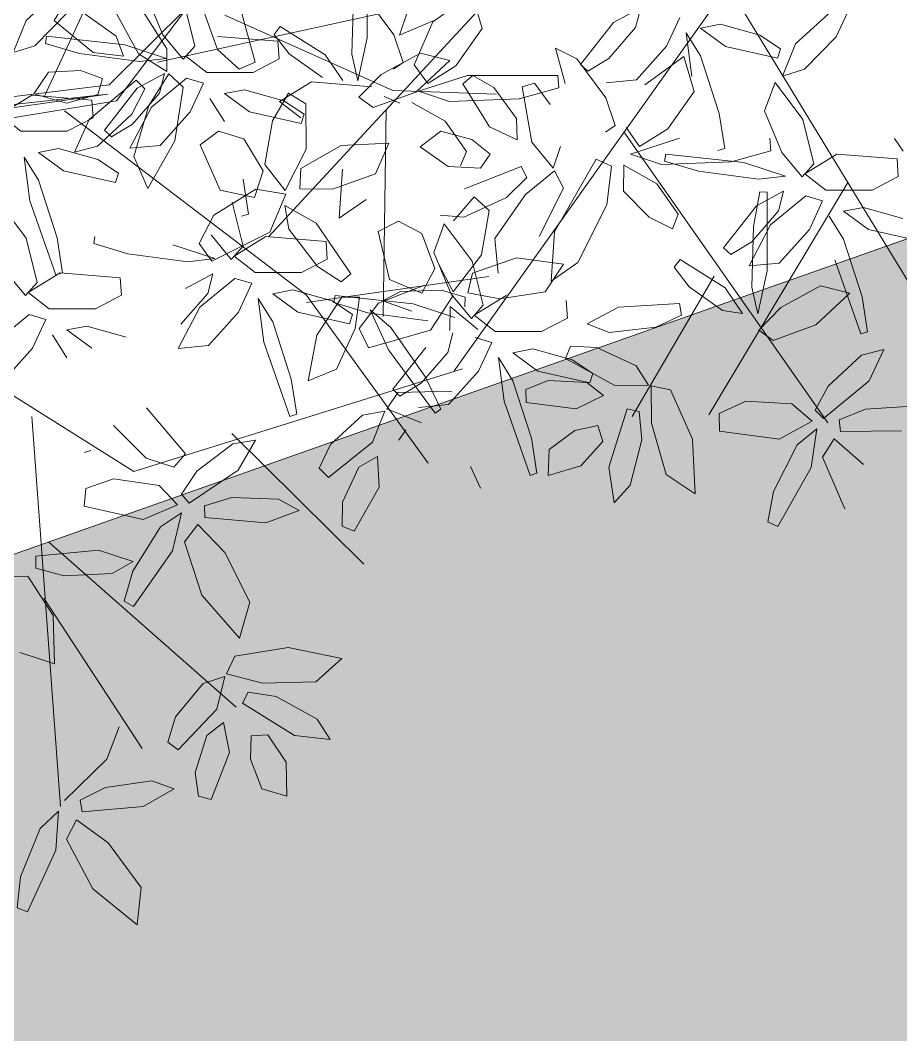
# Model space of a CAD drawing. Header units: inches. Extents: x 218980 to 233865, y 587194 to 599270.
# Drawn here: x 219070.698 to 219073.442, y 587452.818 to 587455.978 of the extents above; entities that cross this region are included whole.
import ezdxf

# ---------------------------------------------------------------- set-up
doc = ezdxf.new("R2010")
doc.units = ezdxf.units.IN
doc.header["$MEASUREMENT"] = 0
doc.linetypes.add('01', pattern=[0])
doc.layers.get('0').update_dxf_attribs({"lineweight": 0})
doc.layers.add('Open Space Within Settlement Active', color=7, linetype='01', lineweight=0, true_color=0xb1d336)
doc.layers.add('Proposed Institution', color=132, linetype='Continuous', lineweight=0)
doc.layers.add('Proposed Urban Design', color=250, linetype='Continuous', lineweight=0)

# ---------------------------------------------------------------- blocks, each defined once
blk = doc.blocks.new('tree2')
at = {"color": 44}
for p, q in [((325199.1493, 3048393.2041), (325200.5444, 3048396.2131)), ((325199.5519, 3048393.2718), (325200.044, 3048393.7599)), ((325199.5967, 3048393.1727), (325200.044, 3048393.7599)), ((325200.2725, 3048393.7058), (325201.3189, 3048393.2363)), ((325197.6286, 3048393.0376), (325199.5519, 3048393.2718)), ((325197.5858, 3048392.9323), (325199.5429, 3048393.2131)), ((325199.5429, 3048393.2131), (325197.6089, 3048392.9998)), ((325197.6873, 3048392.8592), (325199.5967, 3048393.1727)), ((325199.2727, 3048393.1101), (325200.7782, 3048391.9633)), ((325200.7804, 3048391.9149), (325201.9184, 3048392.0776)), ((325200.7782, 3048391.9633), (325201.5399, 3048390.9151)), ((325197.3163, 3048391.5736), (325193.7676, 3048390.7982)), ((325198.6503, 3048391.525), (325199.7052, 3048390.8618)), ((325199.7052, 3048390.8618), (325201.7527, 3048391.5018)), ((325195.9072, 3048391.2736), (325194.4594, 3048389.7096)), ((325197.3255, 3048391.2705), (325198.9193, 3048388.6524)), ((325197.2803, 3048391.2113), (325195.6173, 3048388.8744)), ((325199.0699, 3048391.2054), (325199.2478, 3048388.7766)), ((325200.3151, 3048391.0993), (325201.138, 3048390.2852)), ((325195.1933, 3048390.5024), (325195.173, 3048389.2128)), ((325196.6734, 3048390.3632), (325197.9455, 3048388.5517)), ((325199.1757, 3048390.4227), (325200.3421, 3048389.3939)), ((325198.0709, 3048390.0475), (325197.2038, 3048388.6019)), ((325199.1433, 3048390.073), (325199.7569, 3048389.1376)), ((325197.2375, 3048389.4655), (325196.7271, 3048388.5906))]:
    blk.add_line(p, q, dxfattribs=at)
at = {"color": 62}
for p, q in [((325199.0332, 3048393.6725), (325199.3054, 3048393.921)), ((325199.2867, 3048393.7173), (325199.0885, 3048393.5153)), ((325198.9519, 3048393.4727), (325199.0332, 3048393.6725)), ((325199.1612, 3048393.5736), (325199.1544, 3048393.5294)), ((325199.1544, 3048393.5294), (325199.366, 3048393.4666)), ((325199.6481, 3048393.5212), (325199.1612, 3048393.5736)), ((325199.0885, 3048393.5153), (325198.9519, 3048393.4727)), ((325199.366, 3048393.4666), (325199.7399, 3048393.4167)), ((325198.8691, 3048393.0847), (325199.0681, 3048393.2073)), ((325199.0681, 3048393.2073), (325199.4438, 3048393.1763)), ((325199.4438, 3048393.1763), (325199.4507, 3048393.0667)), ((325199.0008, 3048392.9829), (325198.8691, 3048393.0847)), ((325199.4507, 3048393.0667), (325199.2889, 3048392.9825)), ((325199.2889, 3048392.9825), (325199.0008, 3048392.9829)), ((325199.2349, 3048392.8746), (325199.1107, 3048392.8505)), ((325199.0204, 3048392.8211), (325199.0556, 3048392.5491)), ((325199.1104, 3048392.6769), (325199.0204, 3048392.8211)), ((325195.0738, 3048390.9501), (325195.0746, 3048391.4397)), ((325194.9897, 3048391.2248), (325194.9796, 3048390.8478)), ((325193.1239, 3048391.0582), (325193.1672, 3048391.1271)), ((325195.3243, 3048391.107), (325195.2756, 3048390.965)), ((325194.8131, 3048390.8435), (325194.5319, 3048391.0197)), ((325195.0165, 3048390.6819), (325195.0738, 3048390.9501)), ((325194.9796, 3048390.8478), (325195.0165, 3048390.6819)), ((325192.9969, 3048390.6016), (325193.0882, 3048390.7356))]:
    blk.add_line(p, q, dxfattribs=at)
at = {"color": 64}
for p, q in [((325199.7778, 3048393.8421), (325199.8859, 3048393.5833)), ((325201.569, 3048393.6634), (325201.8134, 3048393.8392)), ((325201.8134, 3048393.8392), (325201.8766, 3048393.6217)), ((325200.0849, 3048393.5131), (325200.0165, 3048393.7886)), ((325201.3262, 3048393.582), (325201.1462, 3048393.8243)), ((325201.4531, 3048393.3967), (325201.569, 3048393.6634)), ((325201.8766, 3048393.6217), (325201.7122, 3048393.3893)), ((325199.9087, 3048393.436), (325199.6481, 3048393.5212)), ((325199.8859, 3048393.5833), (325200.0116, 3048393.4314)), ((325200.2274, 3048393.5735), (325200.603, 3048393.5425)), ((325200.603, 3048393.5425), (325200.6099, 3048393.4329)), ((325201.384, 3048393.4099), (325201.3262, 3048393.582)), ((325200.0116, 3048393.4314), (325200.0849, 3048393.5131)), ((325199.7399, 3048393.4167), (325199.9087, 3048393.436)), ((325200.1601, 3048393.3491), (325200.0284, 3048393.4509)), ((325200.6099, 3048393.4329), (325200.4482, 3048393.3488)), ((325201.3235, 3048393.3687), (325201.384, 3048393.4099)), ((325201.5371, 3048393.2788), (325201.4531, 3048393.3967)), ((325199.8964, 3048393.3417), (325199.7265, 3048393.2508)), ((325199.8648, 3048393.2193), (325199.8964, 3048393.3417)), ((325200.4482, 3048393.3488), (325200.1601, 3048393.3491)), ((325201.7122, 3048393.3893), (325201.5371, 3048393.2788)), ((325200.0342, 3048393.3131), (325199.815, 3048393.1329)), ((325200.1395, 3048393.2821), (325200.0342, 3048393.3131)), ((325200.0565, 3048393.1033), (325200.1395, 3048393.2821)), ((325200.6134, 3048393.1672), (325200.8124, 3048393.2897)), ((325200.8124, 3048393.2897), (325201.188, 3048393.2588)), ((325201.4795, 3048393.2314), (325201.7847, 3048393.3297)), ((325201.7847, 3048393.3297), (325202.3489, 3048393.3298)), ((325202.3489, 3048393.3298), (325202.3541, 3048393.2527)), ((325199.7265, 3048393.2508), (325199.5217, 3048392.9897)), ((325199.6974, 3048393.027), (325199.8648, 3048393.2193)), ((325200.3942, 3048393.2409), (325200.27, 3048393.2167)), ((325200.27, 3048393.2167), (325200.4252, 3048393.1025)), ((325200.6398, 3048393.1725), (325200.3942, 3048393.2409)), ((325201.3189, 3048393.2363), (325201.9641, 3048393.2128)), ((325201.6729, 3048393.1672), (325201.4795, 3048393.2314)), ((325202.3541, 3048393.2527), (325202.1067, 3048393.1838)), ((325200.2697, 3048393.0431), (325200.1796, 3048393.1873)), ((325200.7451, 3048393.0654), (325200.6134, 3048393.1672)), ((325200.7677, 3048393.0881), (325200.6398, 3048393.1725)), ((325201.2658, 3048393.1995), (325201.3623, 3048393.1564)), ((325201.6447, 3048393.0459), (325201.4384, 3048393.1617)), ((325202.1067, 3048393.1838), (325201.6729, 3048393.1672)), ((325199.815, 3048393.1329), (325199.6808, 3048392.8765)), ((325199.8693, 3048392.8944), (325200.0565, 3048393.1033)), ((325200.4252, 3048393.1025), (325200.749, 3048393.03)), ((325200.749, 3048393.03), (325200.7677, 3048393.0881)), ((325199.5662, 3048392.9478), (325199.6974, 3048393.027)), ((325201.7778, 3048392.8571), (325201.6447, 3048393.0459)), ((325199.5217, 3048392.9897), (325199.5662, 3048392.9478)), ((325199.6808, 3048392.8765), (325199.8693, 3048392.8944)), ((325199.1107, 3048392.8505), (325199.2659, 3048392.7363)), ((325199.4805, 3048392.8063), (325199.2349, 3048392.8746)), ((325201.7414, 3048392.7668), (325201.7778, 3048392.8571)), ((325199.6085, 3048392.7219), (325199.4805, 3048392.8063)), ((325199.2659, 3048392.7363), (325199.5897, 3048392.6638)), ((325199.5897, 3048392.6638), (325199.6085, 3048392.7219)), ((325199.2263, 3048392.318), (325199.1104, 3048392.6769)), ((325201.6967, 3048392.4235), (325201.8255, 3048392.5739)), ((325201.8255, 3048392.5739), (325201.9198, 3048392.4893)), ((325199.0339, 3048392.3161), (325198.8601, 3048392.5476)), ((325199.0556, 3048392.5491), (325199.2177, 3048392.0871)), ((325201.9198, 3048392.4893), (325201.8715, 3048392.2123)), ((325201.3543, 3048392.4214), (325201.4999, 3048392.3447)), ((325199.4622, 3048392.3264), (325199.4554, 3048392.2823)), ((325199.1022, 3048392.0407), (325199.0339, 3048392.3161)), ((325199.2605, 3048392.1), (325199.2263, 3048392.318)), ((325199.4554, 3048392.2823), (325199.6669, 3048392.2194)), ((325199.6669, 3048392.2194), (325200.0408, 3048392.1695)), ((325201.8166, 3048392.0991), (325202.0897, 3048392.194)), ((325202.0897, 3048392.194), (325202.3841, 3048392.1549)), ((325202.3841, 3048392.1549), (325202.2685, 3048391.9819)), ((325198.9033, 3048392.1108), (325199.029, 3048391.959)), ((325199.0458, 3048391.9785), (325199.2448, 3048392.101)), ((325199.2177, 3048392.0871), (325199.2605, 3048392.1)), ((325199.2448, 3048392.101), (325199.6204, 3048392.0701)), ((325199.6204, 3048392.0701), (325199.6273, 3048391.9605)), ((325199.029, 3048391.959), (325199.1022, 3048392.0407)), ((325199.1775, 3048391.8767), (325199.0458, 3048391.9785)), ((325199.6273, 3048391.9605), (325199.4656, 3048391.8763)), ((325202.2685, 3048391.9819), (325201.9874, 3048391.9375)), ((325199.0516, 3048391.8407), (325198.8324, 3048391.6604)), ((325199.1569, 3048391.8097), (325199.0516, 3048391.8407)), ((325199.4656, 3048391.8763), (325199.1775, 3048391.8767)), ((325199.0739, 3048391.6309), (325199.1569, 3048391.8097)), ((325199.4115, 3048391.7684), (325199.2874, 3048391.7443)), ((325199.6571, 3048391.7), (325199.4115, 3048391.7684)), ((325199.287, 3048391.5707), (325199.197, 3048391.7148)), ((325199.2874, 3048391.7443), (325199.4426, 3048391.6301)), ((325198.8867, 3048391.4219), (325199.0739, 3048391.6309)), ((325193.6482, 3048390.8501), (325193.4799, 3048391.158)), ((325194.1413, 3048390.877), (325194.043, 3048391.1478)), ((325194.2768, 3048391.1614), (325194.3764, 3048390.7979)), ((325196.7794, 3048391.1353), (325196.6096, 3048391.0444)), ((325196.7478, 3048391.0129), (325196.7794, 3048391.1353)), ((325197.7445, 3048390.9111), (325198.0167, 3048391.1596)), ((325193.3663, 3048390.8582), (325193.1239, 3048391.0582)), ((325193.3143, 3048391.0993), (325193.5104, 3048390.9598)), ((325193.6809, 3048391.1093), (325193.8249, 3048390.8819)), ((325196.9395, 3048390.8969), (325197.0225, 3048391.0758)), ((325198.0711, 3048391.1107), (325197.9981, 3048390.9559)), ((325194.5319, 3048391.0197), (325194.4949, 3048390.9711)), ((325195.2756, 3048390.965), (325195.4855, 3048391.055)), ((325196.6096, 3048391.0444), (325196.4048, 3048390.7833)), ((325196.5804, 3048390.8206), (325196.7478, 3048391.0129)), ((325197.2772, 3048391.0345), (325197.153, 3048391.0103)), ((325197.153, 3048391.0103), (325197.3082, 3048390.8962)), ((325197.5228, 3048390.9661), (325197.2772, 3048391.0345)), ((325193.5104, 3048390.9598), (325193.5555, 3048390.8354)), ((325194.4949, 3048390.9711), (325194.5875, 3048390.849)), ((325197.0627, 3048390.9809), (325197.0978, 3048390.709)), ((325197.1527, 3048390.8368), (325197.0627, 3048390.9809)), ((325197.6507, 3048390.8817), (325197.5228, 3048390.9661)), ((325197.9981, 3048390.9559), (325197.7999, 3048390.7539)), ((325193.8249, 3048390.8819), (325193.8259, 3048390.7396)), ((325194.2758, 3048390.7539), (325194.1413, 3048390.877)), ((325196.2475, 3048390.8852), (325196.3089, 3048390.6653)), ((325196.3818, 3048390.8181), (325196.2475, 3048390.8852)), ((325196.7523, 3048390.688), (325196.9395, 3048390.8969)), ((325197.3082, 3048390.8962), (325197.632, 3048390.8236)), ((325197.632, 3048390.8236), (325197.6507, 3048390.8817)), ((325197.6633, 3048390.7113), (325197.7445, 3048390.9111)), ((325193.5555, 3048390.8354), (325193.3663, 3048390.8582)), ((325193.8259, 3048390.7396), (325193.6482, 3048390.8501)), ((325194.5875, 3048390.849), (325194.7964, 3048390.7028)), ((325194.9215, 3048390.6842), (325194.8131, 3048390.8435)), ((325195.4066, 3048390.8549), (325195.1606, 3048390.7201)), ((325195.3785, 3048390.6119), (325195.5904, 3048390.809)), ((325195.5904, 3048390.809), (325195.4066, 3048390.8549)), ((325196.5617, 3048390.5758), (325196.3818, 3048390.8181)), ((325196.4492, 3048390.7414), (325196.5804, 3048390.8206)), ((325196.8045, 3048390.6572), (325197.0489, 3048390.833)), ((325197.0489, 3048390.833), (325197.1121, 3048390.6154)), ((325197.2686, 3048390.4778), (325197.1527, 3048390.8368)), ((325193.0882, 3048390.7356), (325193.287, 3048390.7469)), ((325193.287, 3048390.7469), (325193.424, 3048390.6971)), ((325194.3764, 3048390.7979), (325194.2758, 3048390.7539)), ((325196.4048, 3048390.7833), (325196.4492, 3048390.7414)), ((325197.7999, 3048390.7539), (325197.6633, 3048390.7113)), ((325193.3412, 3048390.4413), (325193.6333, 3048390.6861)), ((325193.424, 3048390.6971), (325193.3962, 3048390.5963)), ((325193.6333, 3048390.6861), (325193.6886, 3048390.6322)), ((325193.7142, 3048390.5289), (325193.8384, 3048390.7258)), ((325193.8384, 3048390.7258), (325193.9262, 3048390.6412)), ((325195.1606, 3048390.7201), (325195.0228, 3048390.5791)), ((325195.6702, 3048390.6623), (325195.7332, 3048390.7139)), ((325195.7332, 3048390.7139), (325195.8637, 3048390.6408)), ((325196.5638, 3048390.6701), (325196.7523, 3048390.688)), ((325193.6886, 3048390.6322), (325193.6075, 3048390.4746)), ((325193.9262, 3048390.6412), (325193.8762, 3048390.3082)), ((325195.8365, 3048390.3957), (325195.6702, 3048390.6623)), ((325195.8637, 3048390.6408), (325196.0054, 3048390.4463)), ((325196.0395, 3048390.6439), (325196.1174, 3048390.6673)), ((325196.1013, 3048390.2985), (325196.0395, 3048390.6439)), ((325196.1174, 3048390.6673), (325196.2146, 3048390.5339)), ((325197.1121, 3048390.6154), (325196.9478, 3048390.383)), ((325197.6169, 3048390.6721), (325197.5519, 3048390.4943)), ((325197.7906, 3048390.4407), (325197.6169, 3048390.6721)), ((325193.1998, 3048390.542), (325192.9969, 3048390.6016)), ((325193.3962, 3048390.5963), (325193.1998, 3048390.542)), ((325194.4839, 3048390.4327), (325194.5834, 3048390.6039)), ((325194.5834, 3048390.6039), (325194.6915, 3048390.5377)), ((325195.0228, 3048390.5791), (325195.1118, 3048390.5149)), ((325195.1118, 3048390.5149), (325195.3785, 3048390.6119)), ((325196.6195, 3048390.4036), (325196.5617, 3048390.5758)), ((325193.619, 3048390.2094), (325193.7142, 3048390.5289)), ((325194.6915, 3048390.5377), (325194.6941, 3048390.2566)), ((325197.5519, 3048390.4943), (325197.66, 3048390.2354)), ((325193.2502, 3048390.2373), (325193.3412, 3048390.4413)), ((325193.6075, 3048390.4746), (325193.3942, 3048390.2744)), ((325194.4361, 3048390.1604), (325194.4839, 3048390.4327)), ((325196.0054, 3048390.4463), (325196.0087, 3048390.314)), ((325197.3028, 3048390.2598), (325197.2686, 3048390.4778)), ((325194.034, 3048390.2828), (325194.1476, 3048390.3687)), ((325194.1476, 3048390.3687), (325194.3047, 3048390.3196)), ((325195.4048, 3048390.2697), (325195.5339, 3048390.3677)), ((325195.5339, 3048390.3677), (325195.726, 3048390.3153)), ((325196.0087, 3048390.314), (325195.8365, 3048390.3957)), ((325196.5591, 3048390.3624), (325196.6195, 3048390.4036)), ((325196.7726, 3048390.2725), (325196.6887, 3048390.3905)), ((325196.9478, 3048390.383), (325196.7726, 3048390.2725)), ((325193.8762, 3048390.3082), (325193.7065, 3048390.0109)), ((325194.3047, 3048390.3196), (325194.4249, 3048390.1209)), ((325195.726, 3048390.3153), (325195.8401, 3048390.2247)), ((325196.2347, 3048390.1373), (325196.1013, 3048390.2985)), ((325196.715, 3048390.2251), (325197.0203, 3048390.3234)), ((325197.5844, 3048390.3235), (325197.5897, 3048390.2465)), ((325193.3942, 3048390.2744), (325193.2502, 3048390.2373)), ((325194.1583, 3048390.0012), (325194.034, 3048390.2828)), ((325194.6941, 3048390.2566), (325194.5629, 3048389.999)), ((325194.6605, 3048390.1353), (325194.912, 3048390.2781)), ((325194.912, 3048390.2781), (325195.2086, 3048390.2928)), ((325195.2086, 3048390.2928), (325195.1262, 3048390.1017)), ((325195.5782, 3048390.1487), (325195.4048, 3048390.2697)), ((325196.2789, 3048390.2726), (325196.2347, 3048390.1373)), ((325197.26, 3048390.2469), (325197.3028, 3048390.2598)), ((325197.5897, 3048390.2465), (325197.3423, 3048390.1775)), ((325193.7065, 3048390.0109), (325193.619, 3048390.2094)), ((325195.8401, 3048390.2247), (325195.7817, 3048390.1379)), ((325196.2415, 3048389.7402), (325196.5014, 3048390.1933)), ((325196.9085, 3048390.1609), (325196.715, 3048390.2251)), ((325197.3423, 3048390.1775), (325196.9085, 3048390.1609)), ((325196.9354, 3048390.2257), (325196.9286, 3048390.1816)), ((325196.9286, 3048390.1816), (325197.1401, 3048390.1187)), ((325197.4222, 3048390.1733), (325196.9354, 3048390.2257)), ((325194.4249, 3048390.1209), (325194.3718, 3048389.9549)), ((325194.5629, 3048389.999), (325194.4361, 3048390.1604)), ((325194.6545, 3048390.0082), (325194.6605, 3048390.1353)), ((325195.7817, 3048390.1379), (325195.5782, 3048390.1487)), ((325195.6804, 3048390.0084), (325196.0351, 3048390.1478)), ((325196.0351, 3048390.1478), (325196.0704, 3048390.0791)), ((325196.0619, 3048389.973), (325196.2422, 3048390.1203)), ((325196.2422, 3048390.1203), (325196.2986, 3048390.0121)), ((325197.1401, 3048390.1187), (325197.514, 3048390.0689)), ((325195.1262, 3048390.1017), (325194.8577, 3048390.0073)), ((325196.0704, 3048390.0791), (325195.9435, 3048389.9554)), ((325194.1186, 3048389.845), (325194.38, 3048390.0062)), ((325194.3718, 3048389.9549), (325194.1583, 3048390.0012)), ((325194.38, 3048390.0062), (325194.5666, 3048389.9755)), ((325194.8577, 3048390.0073), (325194.6545, 3048390.0082)), ((325196.2986, 3048390.0121), (325196.1454, 3048389.7123)), ((325194.5666, 3048389.9755), (325194.4671, 3048389.7379)), ((325195.9435, 3048389.9554), (325195.6777, 3048389.8332)), ((325195.8701, 3048389.7003), (325196.0619, 3048389.973)), ((325194.5619, 3048389.9044), (325194.7562, 3048389.7942)), ((325194.5849, 3048389.7575), (325194.5619, 3048389.9044)), ((325194.0275, 3048389.6679), (325194.1186, 3048389.845)), ((325195.6777, 3048389.8332), (325195.5293, 3048389.8437)), ((325194.4671, 3048389.7379), (325194.1061, 3048389.5591)), ((325195.5552, 3048389.7903), (325195.4902, 3048389.6124)), ((325195.7289, 3048389.5589), (325195.5552, 3048389.7903)), ((325194.1061, 3048389.5591), (325194.0275, 3048389.6679))]:
    blk.add_line(p, q, dxfattribs=at)
at = {"color": 66}
for p, q in [((325200.9852, 3048392.4409), (325201.006, 3048392.7464)), ((325200.4198, 3048392.4662), (325200.3855, 3048392.6842)), ((325200.3858, 3048392.2659), (325200.3174, 3048392.5414)), ((325201.1528, 3048392.5568), (325200.9852, 3048392.4409)), ((325200.377, 3048392.4533), (325200.4198, 3048392.4662)), ((325201.227, 3048392.3575), (325201.3543, 3048392.4214)), ((325200.1868, 3048392.3361), (325200.3125, 3048392.1842)), ((325200.3294, 3048392.2037), (325200.5283, 3048392.3263)), ((325200.5283, 3048392.3263), (325200.904, 3048392.2954)), ((325201.2984, 3048392.0581), (325201.227, 3048392.3575)), ((325201.4999, 3048392.3447), (325201.5822, 3048392.1276)), ((325200.2096, 3048392.1888), (325199.949, 3048392.274)), ((325200.3125, 3048392.1842), (325200.3858, 3048392.2659)), ((325200.904, 3048392.2954), (325200.9109, 3048392.1857)), ((325200.461, 3048392.102), (325200.3294, 3048392.2037)), ((325201.8715, 3048392.2123), (325201.6959, 3048391.9827)), ((325200.0408, 3048392.1695), (325200.2096, 3048392.1888)), ((325200.9109, 3048392.1857), (325200.7492, 3048392.1016)), ((325201.6959, 3048391.9827), (325201.6004, 3048392.1644)), ((325200.1973, 3048392.0946), (325200.0275, 3048392.0036)), ((325200.1657, 3048391.9721), (325200.1973, 3048392.0946)), ((325200.7492, 3048392.1016), (325200.461, 3048392.102)), ((325201.5822, 3048392.1276), (325201.5, 3048391.9739)), ((325201.7877, 3048391.9752), (325201.8166, 3048392.0991)), ((325200.3352, 3048392.0659), (325200.1159, 3048391.8857)), ((325200.4404, 3048392.035), (325200.3352, 3048392.0659)), ((325200.3574, 3048391.8561), (325200.4404, 3048392.035)), ((325201.231, 3048391.9116), (325201.5173, 3048392.0229)), ((325201.5, 3048391.9739), (325201.2984, 3048392.0581)), ((325199.9983, 3048391.7798), (325200.1657, 3048391.9721)), ((325200.6951, 3048391.9937), (325200.571, 3048391.9695)), ((325200.571, 3048391.9695), (325200.7262, 3048391.8554)), ((325200.9407, 3048391.9253), (325200.6951, 3048391.9937)), ((325201.6953, 3048391.9589), (325201.5545, 3048391.7433)), ((325201.9874, 3048391.9375), (325201.7877, 3048391.9752)), ((325200.1159, 3048391.8857), (325199.9817, 3048391.6293)), ((325200.4806, 3048391.9401), (325200.5158, 3048391.6682)), ((325200.5706, 3048391.796), (325200.4806, 3048391.9401)), ((325201.0687, 3048391.8409), (325200.9407, 3048391.9253)), ((325201.1095, 3048391.7539), (325201.231, 3048391.9116)), ((325201.6739, 3048391.7412), (325201.6778, 3048391.8899)), ((325201.6778, 3048391.8899), (325201.849, 3048391.7463)), ((325200.1703, 3048391.6472), (325200.3574, 3048391.8561)), ((325200.7262, 3048391.8554), (325201.0499, 3048391.7828)), ((325201.0499, 3048391.7828), (325201.0687, 3048391.8409)), ((325200.6865, 3048391.437), (325200.5706, 3048391.796)), ((325201.1671, 3048391.6327), (325201.1095, 3048391.7539)), ((325201.5545, 3048391.7433), (325201.1671, 3048391.6327)), ((325199.9817, 3048391.6293), (325200.1703, 3048391.6472)), ((325200.5158, 3048391.6682), (325200.678, 3048391.2061)), ((325200.7207, 3048391.219), (325200.6865, 3048391.437)), ((325201.2817, 3048391.2533), (325201.3498, 3048391.3545)), ((325201.3498, 3048391.3545), (325201.6864, 3048391.363)), ((325201.4971, 3048391.1652), (325201.2817, 3048391.2533)), ((325200.678, 3048391.2061), (325200.7207, 3048391.219)), ((325200.9313, 3048391.0317), (325201.1303, 3048391.2129)), ((325201.1303, 3048391.2129), (325201.2703, 3048391.2386)), ((325201.2703, 3048391.2386), (325201.1923, 3048391.0444)), ((325201.3564, 3048391.0582), (325201.3999, 3048391.122)), ((325199.3944, 3048390.9809), (325199.4372, 3048390.9937)), ((325200.8605, 3048390.8825), (325200.9313, 3048391.0317)), ((325201.1923, 3048391.0444), (325200.9183, 3048390.8252)), ((325201.1082, 3048390.8896), (325201.2229, 3048390.9557)), ((325201.2229, 3048390.9557), (325201.2333, 3048390.7654)), ((325200.9183, 3048390.8252), (325200.8605, 3048390.8825)), ((325201.0049, 3048390.6723), (325201.1082, 3048390.8896)), ((325201.8034, 3048390.8943), (325201.8649, 3048390.7589)), ((325197.859, 3048390.1652), (325197.7906, 3048390.4407)), ((325198.361, 3048390.3232), (325198.4157, 3048390.2426)), ((325197.66, 3048390.2354), (325197.7857, 3048390.0835)), ((325196.5014, 3048390.1933), (325196.5979, 3048390.1501)), ((325197.6828, 3048390.0881), (325197.4222, 3048390.1733)), ((325197.8026, 3048390.103), (325198.0015, 3048390.2256)), ((325198.0015, 3048390.2256), (325198.3772, 3048390.1947)), ((325198.3772, 3048390.1947), (325198.3841, 3048390.085)), ((325196.5979, 3048390.1501), (325196.568, 3048389.9091)), ((325196.674, 3048390.1555), (325196.6714, 3048389.9935)), ((325196.8802, 3048390.0396), (325196.674, 3048390.1555)), ((325197.7857, 3048390.0835), (325197.859, 3048390.1652)), ((325197.514, 3048390.0689), (325197.6828, 3048390.0881)), ((325197.9342, 3048390.0013), (325197.8026, 3048390.103)), ((325198.3841, 3048390.085), (325198.2223, 3048390.0009)), ((325196.6714, 3048389.9935), (325196.8321, 3048389.8323)), ((325197.0133, 3048389.8509), (325196.8802, 3048390.0396)), ((325197.5229, 3048389.9907), (325197.4827, 3048389.7737)), ((325197.6705, 3048389.9939), (325197.5007, 3048389.9029)), ((325197.5676, 3048389.9886), (325197.5229, 3048389.9907)), ((325197.5668, 3048389.4989), (325197.5676, 3048389.9886)), ((325197.6389, 3048389.8714), (325197.6705, 3048389.9939)), ((325198.2223, 3048390.0009), (325197.9342, 3048390.0013)), ((325197.8084, 3048389.9652), (325197.5891, 3048389.785)), ((325197.9136, 3048389.9343), (325197.8084, 3048389.9652)), ((325197.8306, 3048389.7555), (325197.9136, 3048389.9343)), ((325196.568, 3048389.9091), (325196.3884, 3048389.5505)), ((325197.5007, 3048389.9029), (325197.2959, 3048389.6418)), ((325197.4715, 3048389.6791), (325197.6389, 3048389.8714)), ((325198.1683, 3048389.893), (325198.0442, 3048389.8688)), ((325198.4139, 3048389.8246), (325198.1683, 3048389.893)), ((325194.7562, 3048389.7942), (325194.9718, 3048389.48)), ((325196.8321, 3048389.8323), (325196.9769, 3048389.7606)), ((325196.9769, 3048389.7606), (325197.0133, 3048389.8509)), ((325194.7637, 3048389.5259), (325194.5849, 3048389.7575)), ((325196.2208, 3048389.4346), (325196.2415, 3048389.7402)), ((325197.5891, 3048389.785), (325197.4549, 3048389.5286)), ((325197.4827, 3048389.7737), (325197.4726, 3048389.3967)), ((325197.6435, 3048389.5465), (325197.8306, 3048389.7555)), ((325197.3403, 3048389.5999), (325197.4715, 3048389.6791)), ((325195.4902, 3048389.6124), (325195.5983, 3048389.3536)), ((325197.2959, 3048389.6418), (325197.3403, 3048389.5999)), ((325196.3884, 3048389.5505), (325196.2208, 3048389.4346)), ((325197.0249, 3048389.5685), (325196.9879, 3048389.52)), ((325197.3061, 3048389.3924), (325197.0249, 3048389.5685)), ((325197.4549, 3048389.5286), (325197.6435, 3048389.5465)), ((325194.9128, 3048389.4301), (325194.7637, 3048389.5259)), ((325194.9718, 3048389.48), (325194.9128, 3048389.4301)), ((325196.9879, 3048389.52), (325197.0805, 3048389.3978)), ((325197.5095, 3048389.2308), (325197.5668, 3048389.4989)), ((325195.2822, 3048389.3701), (325195.1707, 3048389.3106)), ((325195.5371, 3048389.3769), (325195.2822, 3048389.3701)), ((325195.6842, 3048389.3338), (325195.5371, 3048389.3769)), ((325197.0805, 3048389.3978), (325197.2894, 3048389.2516)), ((325197.4145, 3048389.2331), (325197.3061, 3048389.3924)), ((325197.4726, 3048389.3967), (325197.5095, 3048389.2308)), ((325194.917, 3048389.3334), (325194.7603, 3048389.0967)), ((325194.8737, 3048389.3439), (325194.8669, 3048389.2997)), ((325194.8669, 3048389.2997), (325195.0784, 3048389.2368)), ((325195.3605, 3048389.2915), (325194.8737, 3048389.3439)), ((325195.0267, 3048389.3347), (325194.917, 3048389.3334)), ((325194.9999, 3048389.1394), (325195.0267, 3048389.3347)), ((325195.1707, 3048389.3106), (325195.3526, 3048389.247)), ((325196.3155, 3048389.3128), (325196.3224, 3048389.2032)), ((325196.6413, 3048389.2719), (325197.0215, 3048389.2949)), ((325197.0215, 3048389.2949), (325197.0328, 3048389.2226)), ((325195.0784, 3048389.2368), (325195.4523, 3048389.187)), ((325195.0929, 3048389.2559), (325195.2064, 3048389.0063)), ((325195.2213, 3048389.1445), (325195.0929, 3048389.2559)), ((325196.4455, 3048389.1671), (325196.6413, 3048389.2719)), ((325197.2894, 3048389.2516), (325197.4145, 3048389.2331)), ((325197.6536, 3048389.269), (325197.5158, 3048389.128)), ((325196.5824, 3048389.1146), (325196.4455, 3048389.1671)), ((325197.0328, 3048389.2226), (325196.8731, 3048389.1478)), ((325194.8824, 3048388.8847), (325194.9999, 3048389.1394)), ((325196.8731, 3048389.1478), (325196.5824, 3048389.1146)), ((325194.7603, 3048389.0967), (325194.7074, 3048388.8122)), ((325195.439, 3048389.021), (325195.2342, 3048388.76)), ((325196.5064, 3048389.0199), (325196.7501, 3048388.9058)), ((325194.7074, 3048388.8122), (325194.8824, 3048388.8847)), ((325196.7501, 3048388.9058), (325196.8276, 3048388.7863)), ((325196.8456, 3048388.7815), (325196.9652, 3048388.7574))]:
    blk.add_line(p, q, dxfattribs=at)
at = {"color": 68}
for p, q in [((325199.7834, 3048391.2597), (325200.0273, 3048390.9724)), ((325199.7809, 3048390.9447), (325199.5773, 3048391.1486)), ((325200.3227, 3048391.0355), (325200.4639, 3048391.058)), ((325200.4639, 3048391.058), (325200.3549, 3048390.8719)), ((325200.0975, 3048390.8639), (325200.3227, 3048391.0355)), ((325199.9547, 3048390.89), (325199.7809, 3048390.9447)), ((325200.0273, 3048390.9724), (325199.9547, 3048390.89)), ((325200.3549, 3048390.8719), (325200.0498, 3048390.665)), ((325199.4052, 3048390.7568), (325199.5773, 3048390.8169)), ((325199.5773, 3048390.8169), (325199.8624, 3048390.7752)), ((325200.003, 3048390.7212), (325200.0975, 3048390.8639)), ((325199.3962, 3048390.6474), (325199.4052, 3048390.7568)), ((325199.8624, 3048390.7752), (325199.9781, 3048390.6556)), ((325201.2333, 3048390.7654), (325201.0784, 3048390.492)), ((325200.0498, 3048390.665), (325200.003, 3048390.7212)), ((325200.1464, 3048390.6487), (325200.3153, 3048390.6999)), ((325200.3153, 3048390.6999), (325200.6077, 3048390.691)), ((325200.6077, 3048390.691), (325200.7356, 3048390.6193)), ((325199.7636, 3048390.5628), (325199.3962, 3048390.6474)), ((325199.9781, 3048390.6556), (325199.7636, 3048390.5628)), ((325200.1473, 3048390.5756), (325200.1464, 3048390.6487)), ((325200.7356, 3048390.6193), (325200.5268, 3048390.5437)), ((325201.003, 3048390.5227), (325201.0049, 3048390.6723)), ((325199.8717, 3048390.5171), (325200.0023, 3048390.6047)), ((325200.0023, 3048390.6047), (325199.945, 3048390.3684)), ((325200.5268, 3048390.5437), (325200.1473, 3048390.5756)), ((325199.6985, 3048390.2418), (325199.8717, 3048390.5171)), ((325200.1038, 3048390.5324), (325200.0207, 3048390.4252)), ((325200.2722, 3048390.3573), (325200.1038, 3048390.5324)), ((325201.0784, 3048390.492), (325201.003, 3048390.5227)), ((325200.0207, 3048390.4252), (325200.1294, 3048390.0927)), ((325199.4845, 3048390.3731), (325199.0936, 3048390.3344)), ((325199.7013, 3048390.3014), (325199.4845, 3048390.3731)), ((325199.945, 3048390.3684), (325199.7038, 3048390.0208)), ((325199.0936, 3048390.3344), (325199.0941, 3048390.2612)), ((325199.5707, 3048390.2274), (325199.7013, 3048390.3014)), ((325200.4285, 3048390.0489), (325200.2722, 3048390.3573)), ((325199.0941, 3048390.2612), (325199.2692, 3048390.2132)), ((325199.6441, 3048390.0555), (325199.6985, 3048390.2418)), ((325198.8999, 3048390.2073), (325199.0446, 3048390.2111)), ((325199.0446, 3048390.2111), (325199.2014, 3048389.9662)), ((325199.2692, 3048390.2132), (325199.5707, 3048390.2274)), ((325199.7038, 3048390.0208), (325199.6441, 3048390.0555)), ((325200.1294, 3048390.0927), (325200.3642, 3048389.8241)), ((325200.3642, 3048389.8241), (325200.4285, 3048390.0489)), ((325199.2014, 3048389.9662), (325199.211, 3048389.6654)), ((325198.0442, 3048389.8688), (325198.1994, 3048389.7547)), ((325198.0438, 3048389.6953), (325197.9538, 3048389.8394)), ((325198.1994, 3048389.7547), (325198.5231, 3048389.6821)), ((325199.211, 3048389.6654), (325198.9951, 3048389.7342)), ((325200.335, 3048389.7119), (325200.6671, 3048389.7671)), ((325200.6671, 3048389.7671), (325201.0023, 3048389.6974)), ((325195.8901, 3048389.4842), (325195.8701, 3048389.7003)), ((325198.1597, 3048389.3363), (325198.0438, 3048389.6953)), ((325200.2816, 3048389.6023), (325200.335, 3048389.7119)), ((325201.0023, 3048389.6974), (325200.8404, 3048389.5529)), ((325195.7973, 3048389.2834), (325195.7289, 3048389.5589)), ((325197.989, 3048389.5675), (325198.1511, 3048389.1054)), ((325199.9654, 3048389.3341), (325200.1372, 3048389.5412)), ((325200.1372, 3048389.5412), (325200.2723, 3048389.5861)), ((325200.2723, 3048389.5861), (325200.2221, 3048389.383)), ((325200.5071, 3048389.5449), (325200.2816, 3048389.6023)), ((325200.8404, 3048389.5529), (325200.5071, 3048389.5449)), ((325200.3826, 3048389.4194), (325200.4168, 3048389.4887)), ((325200.4168, 3048389.4887), (325200.5917, 3048389.4602)), ((325200.7056, 3048389.2172), (325200.3826, 3048389.4194)), ((325200.5917, 3048389.4602), (325200.848, 3048389.3191)), ((325195.5983, 3048389.3536), (325195.724, 3048389.2017)), ((325197.8996, 3048389.4038), (325197.6536, 3048389.269)), ((325197.8715, 3048389.1608), (325198.0833, 3048389.3579)), ((325198.0833, 3048389.3579), (325197.8996, 3048389.4038)), ((325200.2221, 3048389.383), (325199.9811, 3048389.1279)), ((325195.6211, 3048389.2063), (325195.3605, 3048389.2915)), ((325195.6834, 3048389.2728), (325195.6842, 3048389.3338)), ((325195.7409, 3048389.2212), (325195.9398, 3048389.3438)), ((325198.1939, 3048389.1183), (325198.1597, 3048389.3363)), ((325199.9159, 3048389.1766), (325199.9654, 3048389.3341)), ((325200.1602, 3048389.218), (325200.2647, 3048389.2994)), ((325200.2647, 3048389.2994), (325200.3013, 3048389.1124)), ((325200.848, 3048389.3191), (325200.9278, 3048389.1936)), ((325195.724, 3048389.2017), (325195.7973, 3048389.2834)), ((325199.6129, 3048389.272), (325199.5373, 3048389.07)), ((325195.8725, 3048389.1194), (325195.7409, 3048389.2212)), ((325196.3224, 3048389.2032), (325196.1606, 3048389.1191)), ((325197.6048, 3048389.0637), (325197.8715, 3048389.1608)), ((325199.9811, 3048389.1279), (325199.9159, 3048389.1766)), ((325200.0881, 3048388.9885), (325200.1602, 3048389.218)), ((325200.4317, 3048389.0713), (325200.4367, 3048389.2169)), ((325200.4367, 3048389.2169), (325200.5412, 3048389.2216)), ((325200.5412, 3048389.2216), (325200.6535, 3048389.0516)), ((325200.9278, 3048389.1936), (325200.7056, 3048389.2172)), ((325195.4375, 3048388.8355), (325195.2213, 3048389.1445)), ((325195.5772, 3048388.9896), (325195.6088, 3048389.112)), ((325196.1606, 3048389.1191), (325195.8725, 3048389.1194)), ((325197.5158, 3048389.128), (325197.6048, 3048389.0637)), ((325198.1511, 3048389.1054), (325198.1939, 3048389.1183)), ((325200.3013, 3048389.1124), (325200.1859, 3048388.8201)), ((325195.8519, 3048389.0524), (325195.7467, 3048389.0834)), ((325195.7689, 3048388.8736), (325195.8519, 3048389.0524)), ((325199.5373, 3048389.07), (325199.2721, 3048388.814)), ((325200.5038, 3048388.8857), (325200.4317, 3048389.0713)), ((325200.6535, 3048389.0516), (325200.6594, 3048388.8402)), ((325195.2064, 3048389.0063), (325195.4972, 3048388.6123)), ((325195.4098, 3048388.7973), (325195.5772, 3048388.9896)), ((325196.1066, 3048389.0112), (325195.9825, 3048388.987)), ((325195.9825, 3048388.987), (325196.1377, 3048388.8728)), ((325196.3522, 3048388.9428), (325196.1066, 3048389.0112)), ((325196.3108, 3048388.9527), (325196.3415, 3048389.028)), ((325196.3415, 3048389.028), (325196.5064, 3048389.0199)), ((325197.9478, 3048388.7802), (325198.1562, 3048388.9718)), ((325198.1562, 3048388.9718), (325198.2948, 3048389.0073)), ((325198.2948, 3048389.0073), (325198.2034, 3048388.8119)), ((325200.107, 3048388.84), (325200.0881, 3048388.9885)), ((325195.8921, 3048388.9576), (325195.9273, 3048388.6856)), ((325195.9821, 3048388.8134), (325195.8921, 3048388.9576)), ((325196.6184, 3048388.7838), (325196.3108, 3048388.9527)), ((325196.4802, 3048388.8584), (325196.3522, 3048388.9428)), ((325199.5277, 3048388.8937), (325199.8173, 3048388.935)), ((325199.8173, 3048388.935), (325199.9556, 3048388.8863)), ((325195.5818, 3048388.6646), (325195.7689, 3048388.8736)), ((325196.1377, 3048388.8728), (325196.4614, 3048388.8003)), ((325196.4614, 3048388.8003), (325196.4802, 3048388.8584)), ((325199.3701, 3048388.8144), (325199.5277, 3048388.8937)), ((325199.9556, 3048388.8863), (325199.7628, 3048388.7761)), ((325200.6594, 3048388.8402), (325200.5038, 3048388.8857)), ((325195.2786, 3048388.7181), (325195.4098, 3048388.7973)), ((325195.5343, 3048388.6372), (325195.4375, 3048388.8355)), ((325196.098, 3048388.4545), (325195.9821, 3048388.8134)), ((325196.0639, 3048388.7583), (325196.2028, 3048388.814)), ((325196.2028, 3048388.814), (325196.4431, 3048388.8021)), ((325196.4431, 3048388.8021), (325196.5482, 3048388.7215)), ((325196.8276, 3048388.7863), (325196.6184, 3048388.7838)), ((325198.2034, 3048388.8119), (325197.9188, 3048388.5777)), ((325199.3834, 3048388.7425), (325199.3701, 3048388.8144)), ((325200.1859, 3048388.8201), (325200.107, 3048388.84)), ((325195.2342, 3048388.76), (325195.2786, 3048388.7181)), ((325196.0645, 3048388.677), (325196.0639, 3048388.7583)), ((325196.5482, 3048388.7215), (325196.3764, 3048388.6389)), ((325196.8469, 3048388.5487), (325196.8456, 3048388.7815)), ((325196.9652, 3048388.7574), (325197.1022, 3048388.4499)), ((325197.867, 3048388.6294), (325197.9478, 3048388.7802)), ((325199.1219, 3048388.6378), (325199.2356, 3048388.7464)), ((325199.2356, 3048388.7464), (325199.2196, 3048388.5038)), ((325199.7628, 3048388.7761), (325199.3834, 3048388.7425)), ((325195.3932, 3048388.6468), (325195.5818, 3048388.6646)), ((325195.9273, 3048388.6856), (325196.0895, 3048388.2236)), ((325196.3764, 3048388.6389), (325196.0645, 3048388.677)), ((325197.2684, 3048388.6095), (325197.4342, 3048388.6852)), ((325197.4342, 3048388.6852), (325197.7219, 3048388.67)), ((325197.7219, 3048388.67), (325197.8482, 3048388.5616)), ((325199.3479, 3048388.6926), (325199.2844, 3048388.5727)), ((325199.5439, 3048388.5488), (325199.3479, 3048388.6926)), ((325195.4972, 3048388.6123), (325195.5343, 3048388.6372)), ((325196.5797, 3048388.2741), (325196.6941, 3048388.6376)), ((325196.6941, 3048388.6376), (325196.7697, 3048388.622)), ((325196.7697, 3048388.622), (325196.7862, 3048388.4455)), ((325197.2696, 3048388.4997), (325197.2684, 3048388.6095)), ((325197.9188, 3048388.5777), (325197.867, 3048388.6294)), ((325198.0165, 3048388.5704), (325198.1798, 3048388.637)), ((325198.1798, 3048388.637), (325198.4718, 3048388.6552)), ((325198.9984, 3048388.3369), (325199.1219, 3048388.6378)), ((325196.3696, 3048388.5024), (325196.5117, 3048388.5342)), ((325196.5117, 3048388.5342), (325196.5426, 3048388.4343)), ((325196.9386, 3048388.2282), (325196.8469, 3048388.5487)), ((325197.8482, 3048388.5616), (325197.6432, 3048388.4495)), ((325198.0241, 3048388.4976), (325198.0165, 3048388.5704)), ((325199.2844, 3048388.5727), (325199.4484, 3048388.2637)), ((325199.7506, 3048388.2718), (325199.5439, 3048388.5488)), ((325196.2081, 3048388.3858), (325196.3696, 3048388.5024)), ((325197.6432, 3048388.4495), (325197.2696, 3048388.4997)), ((325197.755, 3048388.414), (325197.8771, 3048388.5133)), ((325197.8771, 3048388.5133), (325197.8418, 3048388.2726)), ((325198.4049, 3048388.5011), (325198.0241, 3048388.4976)), ((325199.2196, 3048388.5038), (325199.0414, 3048388.1201)), ((325196.1322, 3048388.2365), (325196.098, 3048388.4545)), ((325196.5426, 3048388.4343), (325196.4063, 3048388.2828)), ((325196.7862, 3048388.4455), (325196.7143, 3048388.1619)), ((325197.1022, 3048388.4499), (325197.1193, 3048388.108)), ((325197.6081, 3048388.1238), (325197.755, 3048388.414)), ((325197.9847, 3048388.4507), (325197.9119, 3048388.3362)), ((325198.1687, 3048388.2918), (325197.9847, 3048388.4507)), ((325196.2032, 3048388.2238), (325196.2081, 3048388.3858)), ((325196.4063, 3048388.2828), (325196.2032, 3048388.2238)), ((325197.9119, 3048388.3362), (325198.0509, 3048388.0152)), ((325198.9766, 3048388.144), (325198.9984, 3048388.3369)), ((325196.0895, 3048388.2236), (325196.1322, 3048388.2365)), ((325196.6129, 3048388.0531), (325196.5797, 3048388.2741)), ((325197.1193, 3048388.108), (325196.9386, 3048388.2282)), ((325197.8418, 3048388.2726), (325197.6338, 3048387.9043)), ((325199.4484, 3048388.2637), (325199.7257, 3048388.0393)), ((325199.7257, 3048388.0393), (325199.7506, 3048388.2718)), ((325196.7143, 3048388.1619), (325196.6129, 3048388.0531)), ((325197.5711, 3048387.9333), (325197.6081, 3048388.1238)), ((325199.0414, 3048388.1201), (325198.9766, 3048388.144)), ((325197.6338, 3048387.9043), (325197.5711, 3048387.9333))]:
    blk.add_line(p, q, dxfattribs=at)

msp = doc.modelspace()

# ---------------------------------------------------------------- hatches: boundary and pattern name
at = {"layer": 'Proposed Institution'}
h = msp.add_hatch(color=256, dxfattribs=at)
h.dxf.hatch_style = 1
edge = h.paths.add_edge_path()
edge.add_line((219120.6125, 587460.5408), (219115.9869, 587470.3045))
edge.add_line((219115.9869, 587470.3045), (219069.4597, 587453.8851))
edge.add_line((219069.4597, 587453.8851), (219075.7273, 587435.3487))
edge.add_line((219075.7273, 587435.3487), (219082.4069, 587437.1079))
edge.add_arc((219044.2046, 587582.1616), 150, 284.754737, 292.497882)
edge.add_line((219101.602, 587443.5775), (219116.4439, 587449.7246))
edge.add_arc((219113.3827, 587457.1158), 8, 292.49788, 385.34905)

# ---------------------------------------------------------------- linework, layer by layer
at = {"layer": 'Open Space Within Settlement Active'}
msp.add_lwpolyline([(219108.6445, 587485.8034, 0.399712), (219098.3535, 587489.7695), (219085.076, 587484.2703, -0.033799), (219072.2793, 587479.9572), (219061.6882, 587477.1679), (219068.3379, 587457.2031), (219069.4597, 587453.8851), (219115.9869, 587470.3045)], format="xyb", close=True, dxfattribs=at)
at = {"layer": 'Proposed Institution'}
msp.add_lwpolyline([(219120.6125, 587460.5408), (219115.9869, 587470.3045), (219069.4597, 587453.8851), (219075.7273, 587435.3487), (219082.4069, 587437.1079, 0.033799), (219101.602, 587443.5775), (219116.4439, 587449.7246, 0.428865)], format="xyb", close=True, dxfattribs=at)

# ---------------------------------------------------------------- block references
at = {"layer": 'Proposed Urban Design', "xscale": 0.5, "yscale": 0.5, "zscale": 0.5}
for p in [(56474.2418, -936739.5515), (56471.1992, -936740.8589)]:
    msp.add_blockref('tree2', p, dxfattribs=at)

doc.saveas('drawing.dxf')
